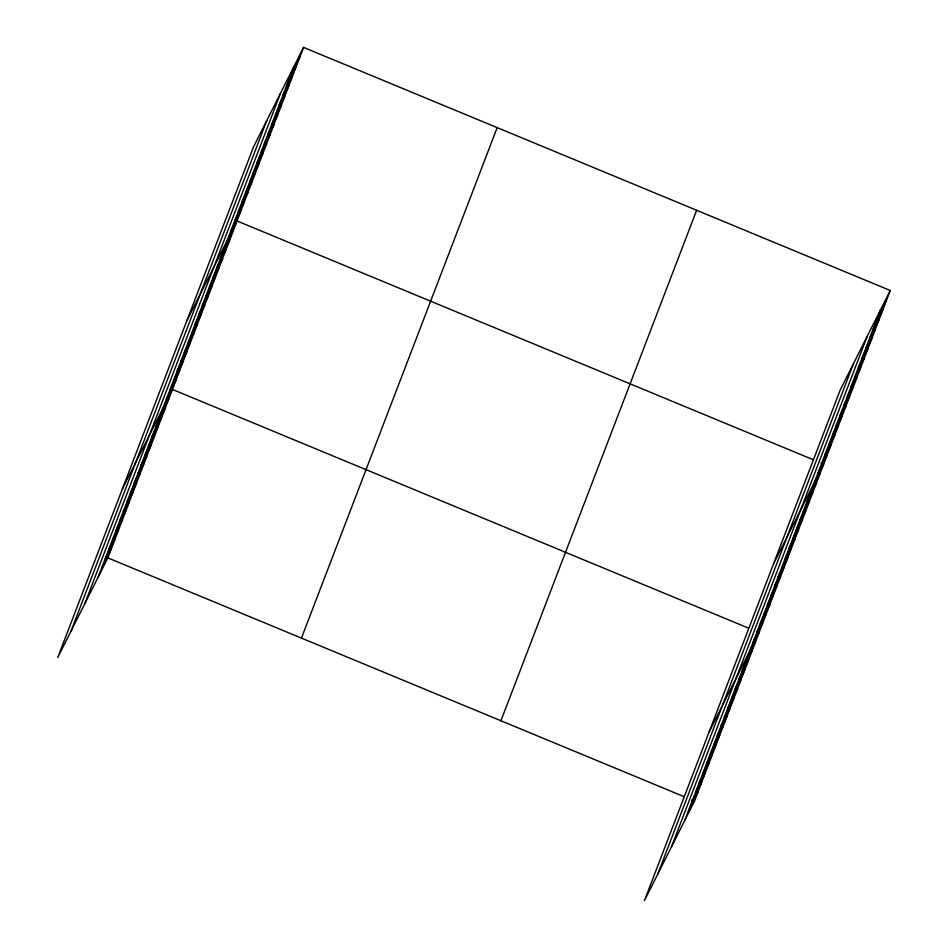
<?xml version="1.0" encoding="UTF-8"?>
<svg xmlns="http://www.w3.org/2000/svg" width="948" height="948" viewBox="0 0 948 948"><rect width="100%" height="100%" fill="white"/><g stroke="black" fill="none" stroke-linecap="round" stroke-linejoin="round"><path stroke-width="1.42" d="M71.076 631.001L266.791 120.503M84.81 603.675L280.537 93.188M98.154 577.166L293.868 66.668M303.561 47.4L253.46 147.023L57.745 657.509L107.847 557.886L303.561 47.4L890.255 290.491L694.54 800.977L644.439 900.6L840.153 390.114L890.255 290.491M301.452 638.111L497.179 127.625M500.935 720.753L696.65 210.266M657.77 874.08L853.496 363.594M671.516 846.765L867.23 336.279M684.847 820.245L880.562 309.759M290.171 76.314L299.864 57.046M286.474 85.96L296.167 66.68M282.777 95.606L292.47 76.326M279.079 105.24L288.773 85.972M275.382 114.886L285.075 95.618M271.685 124.532L281.378 105.252M267.988 134.166L277.681 114.898M264.291 143.812L273.984 124.543M260.593 153.458L270.287 134.178M256.896 163.103L266.589 143.823M253.199 172.737L262.892 153.469M249.502 182.383L259.195 163.115M245.816 192.029L255.51 172.749M242.119 201.663L251.812 182.395M238.422 211.309L248.115 192.041M234.725 220.955L244.418 201.675M231.028 230.601L240.721 211.321M186.91 320.59L237.024 220.967L812.957 459.602M223.74 249.597L233.433 230.328M220.149 258.958L229.843 239.678M216.559 268.32L226.252 249.04M212.968 277.669L222.662 258.401M209.389 287.031L219.083 267.763M205.799 296.392L215.492 277.124M202.208 305.754L211.902 286.474M198.618 315.115L208.311 295.835M195.027 324.465L204.721 305.197M191.449 333.826L201.142 314.558M187.858 343.188L197.551 323.92M184.268 352.549L193.961 333.269M180.677 361.899L190.37 342.631M177.086 371.261L186.78 351.992M173.508 380.622L183.201 361.354M169.917 389.984L179.61 370.704M166.327 399.345L176.02 380.065M122.328 489.05L172.429 389.427L748.375 628.062M159.146 418.056L168.839 398.788M155.567 427.418L165.26 408.15M151.976 436.779L161.67 417.499M148.386 446.141L158.079 426.861M144.795 455.49L154.488 436.222M141.205 464.852L150.898 445.584M137.626 474.213L147.319 454.945M134.035 483.575L143.729 464.295M130.445 492.924L140.138 473.656M126.854 502.286L136.548 483.018M123.264 511.647L132.957 492.379M119.685 521.009L129.378 501.729M116.094 530.37L125.788 511.091M112.504 539.72L122.197 520.452M108.913 549.082L118.607 529.814M105.323 558.443L115.016 539.175M101.744 567.805L111.437 548.525M876.864 319.405L886.558 300.137M873.167 329.051L882.861 309.771M869.47 338.685L879.163 319.417M865.785 348.331L875.478 329.063M862.088 357.977L871.781 338.697M858.39 367.623L868.084 348.343M854.693 377.257L864.386 357.989M850.996 386.903L860.689 367.634M847.299 396.548L856.992 377.268M843.601 406.182L853.295 386.914M839.904 415.828L849.598 396.56M836.207 425.474L845.9 406.194M832.51 435.12L842.203 415.84M828.813 444.754L838.506 425.486M825.115 454.4L834.809 435.132M821.418 464.046L831.112 444.766M817.721 473.68L827.414 454.412M773.615 563.681L823.717 464.058L821.027 462.944M810.433 492.687L820.127 473.419M806.843 502.049L816.536 482.769M803.252 511.41L812.946 492.131M799.674 520.76L809.367 501.492M796.083 530.122L805.776 510.854M792.492 539.483L802.186 520.203M788.902 548.845L798.595 529.565M785.311 558.194L795.005 538.926M781.733 567.556L791.426 548.288M778.142 576.917L787.835 557.649M774.552 586.279L784.245 566.999M770.961 595.64L780.654 576.36M767.37 604.99L777.064 585.722M763.792 614.351L773.485 595.083M760.201 623.713L769.895 604.445M756.611 633.074L766.304 613.794M753.02 642.424L762.713 623.156M709.021 732.14L759.123 632.517L756.445 631.404M745.851 661.147L755.544 641.879M742.26 670.509L751.954 651.229M738.67 679.87L748.363 660.59M735.079 689.22L744.773 669.952M731.5 698.581L741.182 679.313M727.91 707.943L737.603 688.675M724.319 717.304L734.013 698.024M720.729 726.666L730.422 707.386M717.138 736.015L726.832 716.747M713.56 745.377L723.241 726.109M709.969 754.738L719.662 735.458M706.379 764.1L716.072 744.82M702.788 773.45L712.481 754.181M699.197 782.811L708.891 763.543M695.619 792.173L705.312 772.904M692.028 801.534L701.721 782.254M688.438 810.895L698.131 791.616M107.847 557.886L683.781 796.521M691.85 799.863L694.54 800.977"/></g></svg>
